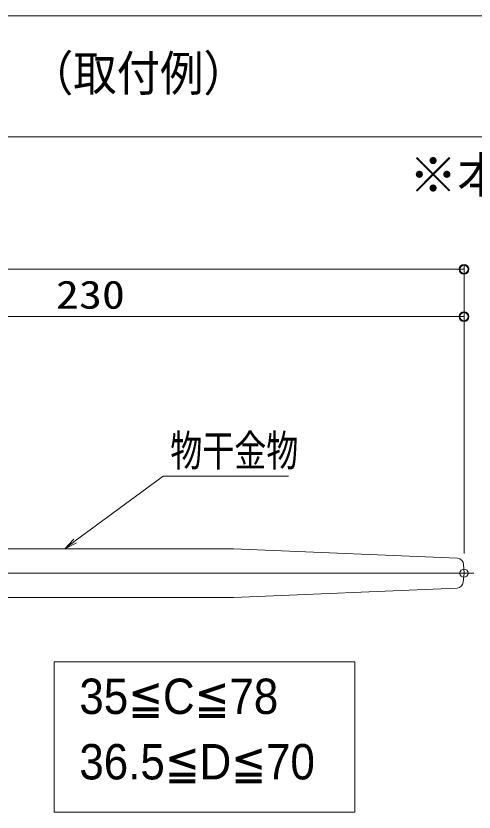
# Model space of a CAD drawing. Units: millimetres, scale not verified. Extents: x -800 to 819, y -554 to 554.
# Drawn here: x -525.5 to -384.8, y -244.1 to 0 of the extents above; entities that cross this region are included whole.
import ezdxf
from ezdxf.enums import TextEntityAlignment as Align

# ---------------------------------------------------------------- set-up
doc = ezdxf.new("R2010")
doc.units = ezdxf.units.MM
doc.header["$LTSCALE"] = 5
doc.header["$PDMODE"] = 32
doc.header["$PDSIZE"] = 2.5
doc.linetypes.add('DASHED1', pattern=[1.8, 1.2, -0.6])
for name, color, linetype, lineweight in [('0-0_zumenwaku', 6, 'Continuous', 9), ('0-2_sunpou', 1, 'Continuous', 9), ('0-3_0', 5, 'DASHED1', 9), ('0-7_center', 5, 'Continuous', 9), ('0-8_ﾚｲﾔ2', 3, 'Continuous', 9), ('0-D_DEFPOINTS', 7, 'Continuous', 9), ('0-F_3', 2, 'Continuous', 9)]:
    doc.layers.add(name, color=color, linetype=linetype, lineweight=lineweight)
doc.layers.add('0-1_moji', color=2, linetype='Continuous')
doc.styles.add('ＭＳ ゴシック', font='')
doc.styles.add('ＭＳ Ｐゴシック', font='')
doc.styles.get('ＭＳ ゴシック').set_extended_font_data('MS Gothic')
doc.styles.get('ＭＳ Ｐゴシック').set_extended_font_data('MS PGothic')

# ---------------------------------------------------------------- blocks, each defined once
blk = doc.blocks.new('_ORIGIN')
at = {"layer": '0-3_0', "color": 1, "linetype": 'Continuous'}
blk.add_line((0, 0), (-5, 0), dxfattribs=at)
blk.add_circle((0, 0), 2.5, dxfattribs=at)
blk = doc.blocks.new('MLeader19')
at = {"layer": '0-2_sunpou'}
blk.add_line((-478.457, -141.113), (-441.83, -141.113), dxfattribs=at)
at = {"layer": '0-2_sunpou', "color": 7}
blk.add_line((-510.519, -163.346), (-507.296, -160.978), dxfattribs=at)
at = {"layer": '0-2_sunpou'}
blk.add_lwpolyline([(-507.296, -160.978), (-480.257, -141.113), (-478.457, -141.113)], dxfattribs=at)
at = {"layer": '0-2_sunpou', "color": 7}
blk.add_lwpolyline([(-506.901, -161.515), (-510.519, -163.346), (-507.69, -160.441)], dxfattribs=at)
at = {"layer": '0-2_sunpou', "color": 2, "style": 'ＭＳ ゴシック', "width": 0.75}
blk.add_text('物干金物', height=9.604, dxfattribs=at).set_placement((-478.097, -140.964), align=Align.BOTTOM_LEFT)

msp = doc.modelspace()

# ---------------------------------------------------------------- linework, layer by layer
at = {"layer": '0-0_zumenwaku'}
for p, q in [((-800, 0), (516, 0)), ((-799.2, -37.047), (516, -37.047))]:
    msp.add_line(p, q, dxfattribs=at)
at = {"layer": '0-2_sunpou'}
for p, q in [((-684.919, -77.686), (-390.919, -77.686)), ((-387.919, -164.846), (-387.919, -76.186)), ((-614.919, -92.204), (-390.919, -92.204)), ((-387.919, -164.846), (-387.919, -90.704))]:
    msp.add_line(p, q, dxfattribs=at)
at = {"layer": '0-7_center'}
msp.add_line((-384.914, -170.846), (-773.096, -170.846), dxfattribs=at)
at = {"layer": '0-8_ﾚｲﾔ2'}
for p, q in [((-458.719, -163.346), (-645.919, -163.346)), ((-458.719, -163.346), (-389.973, -166.259)), ((-388.06, -168.153), (-387.919, -170.846)), ((-388.161, -173.614), (-387.919, -170.846)), ((-458.719, -178.346), (-390.069, -175.437)), ((-458.719, -178.346), (-645.919, -178.346))]:
    msp.add_line(p, q, dxfattribs=at)
for centre, start, end in [((-390.057, -168.258), 3, 87.57366), ((-390.153, -173.439), 272.42634, 355)]:
    msp.add_arc(centre, 2, start, end, dxfattribs=at)
at = {"layer": '0-D_DEFPOINTS'}
for p in [(-387.919, -77.686), (-387.919, -92.204), (-387.919, -170.846), (-387.919, -170.846)]:
    msp.add_point(p, dxfattribs=at)
at = {"layer": '0-F_3'}
msp.add_lwpolyline([(-513.753, -197.994), (-421.495, -197.994), (-421.495, -244.099), (-513.753, -244.099)], close=True, dxfattribs=at)

# ---------------------------------------------------------------- block references
at = {"layer": '0-2_sunpou', "xscale": 0.6, "yscale": 0.6}
for p in [(-387.919, -77.686), (-387.919, -92.204)]:
    msp.add_blockref('_ORIGIN', p, dxfattribs=at)
at = {"layer": '0-2_sunpou'}
msp.add_blockref('MLeader19', (0, 0), dxfattribs=at)

# ---------------------------------------------------------------- texts
at = {"layer": '0-1_moji', "style": 'ＭＳ Ｐゴシック'}
for s, width, p in [('手すり支柱はさみ付用金具\u3000KS-502GＰＳ\u3000（取付例）', 0.9, (-786.858, -26.257)), ('35≦C≦78', 0.95, (-506.019, -217.286)), ('36.5≦D≦70', 0.95, (-506.019, -237.342))]:
    msp.add_text(s, height=10.85, dxfattribs=dict(at, width=width)).set_placement(p, align=Align.BOTTOM_LEFT)
msp.add_text('※本図の物干金物はKS-DA307ABを示す', height=10.85, dxfattribs=at).set_placement((-404.823, -57.439), align=Align.BOTTOM_LEFT)
at = {"layer": '0-2_sunpou', "color": 2, "style": 'ＭＳ ゴシック', "width": 1.2}
msp.add_text('230', height=8.651, dxfattribs=at).set_placement((-513.205, -92.369), align=Align.BOTTOM_LEFT)

doc.saveas('drawing.dxf')
